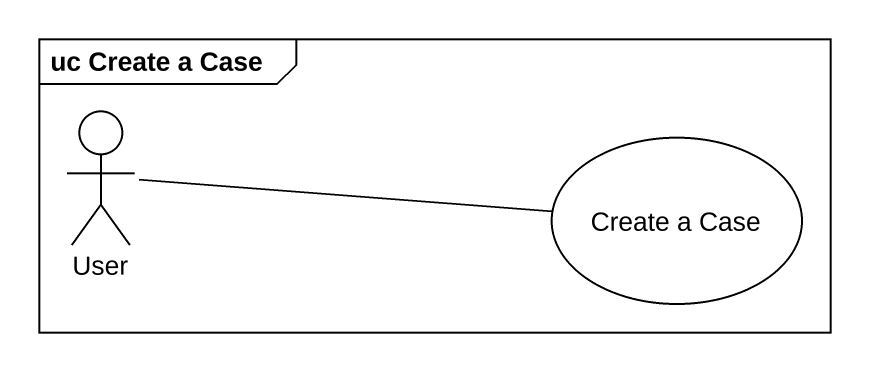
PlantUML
@startuml
mainframe uc Create a Case
actor User
usecase "Create a Case" as Create_a_Case
User -right- Create_a_Case
@enduml
